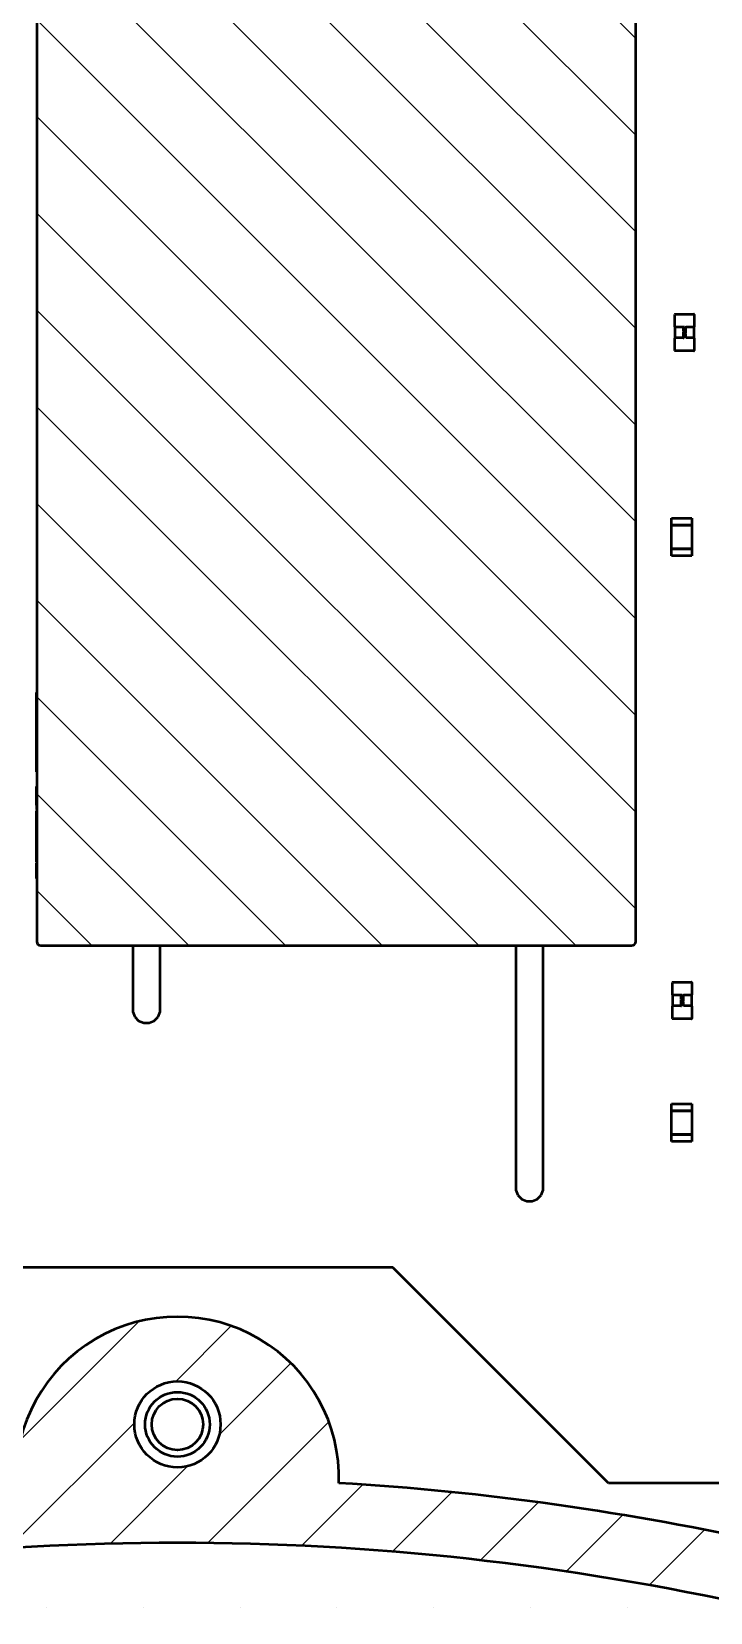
# Model space of a CAD drawing. Header units: millimetres. Extents: x 0 to 841, y 0 to 594.
# Drawn here: x 438.6 to 470.1, y 205.6 to 279 of the extents above; entities that cross this region are included whole.
import ezdxf

# ---------------------------------------------------------------- set-up
doc = ezdxf.new("R2010")
doc.units = ezdxf.units.MM
doc.layers.add('Hatch (ISO)', color=7, linetype='Continuous', lineweight=18)
doc.layers.add('Visible (ISO)', color=7, linetype='Continuous', lineweight=50)

msp = doc.modelspace()

# ---------------------------------------------------------------- hatches: boundary and pattern name
at = {"layer": 'Hatch (ISO)'}
h = msp.add_hatch(dxfattribs=at)
h.set_pattern_fill('ANSI31', color=256, scale=25.4, style=0)
h.set_pattern_definition([(45, (0, 0), (-2.245064, 2.245064), [])])
edge = h.paths.add_edge_path()
edge.add_ellipse((416.288, 307.621), major_axis=(-9.758, 2.186), ratio=1, start_angle=270, end_angle=282.62939)
edge.add_line((416.288, 317.621), (382.416, 317.621))
edge.add_ellipse((382.416, 312.621), major_axis=(-5, 0), ratio=1, start_angle=270, end_angle=360)
edge.add_line((377.416, 312.621), (377.416, 210.621))
edge.add_ellipse((382.416, 210.621), major_axis=(0, -5), ratio=1, start_angle=270, end_angle=360)
edge.add_line((382.416, 205.621), (416.288, 205.621))
edge.add_ellipse((416.288, 215.621), major_axis=(10, 0), ratio=1, start_angle=270, end_angle=282.62939)
edge.add_ellipse((445.416, 85.621), major_axis=(120.242, 26.942), ratio=1, start_angle=64.74122, end_angle=90, ccw=False)
edge.add_ellipse((474.544, 215.621), major_axis=(9.758, -2.186), ratio=1, start_angle=270, end_angle=282.62939)
edge.add_line((474.544, 205.621), (558.416, 205.621))
edge.add_ellipse((558.416, 210.621), major_axis=(5, 0), ratio=1, start_angle=270, end_angle=360)
edge.add_line((563.416, 210.621), (563.416, 312.621))
edge.add_ellipse((558.416, 312.621), major_axis=(0, 5), ratio=1, start_angle=270, end_angle=360)
edge.add_line((558.416, 317.621), (474.544, 317.621))
edge.add_ellipse((474.544, 307.621), major_axis=(-10, 0), ratio=1, start_angle=270, end_angle=282.62939)
edge.add_ellipse((445.416, 437.621), major_axis=(-120.242, -26.942), ratio=1, start_angle=64.74122, end_angle=90, ccw=False)
edge = h.paths.add_edge_path(flags=0)
edge.add_line((388.916, 208.621), (388.916, 210.621))
edge.add_ellipse((382.416, 210.621), major_axis=(0, 6.5), ratio=1, start_angle=270, end_angle=363.5049)
edge.add_line((382.019, 217.108), (380.416, 217.108))
edge.add_line((380.416, 217.108), (380.416, 221.814))
edge.add_spline(control_points=[(380.416, 221.814), (380.416, 222.421), (380.5, 223.145), (380.692, 224.324), (380.822, 224.956), (381.036, 226.225), (381.109, 226.863), (381.109, 228.037), (381.036, 228.675), (380.822, 229.944), (380.692, 230.576), (380.5, 231.755), (380.416, 232.479), (380.416, 233.086)], knot_values=[1.346639, 1.346639, 1.346639, 1.346639, 1.528836, 1.528836, 1.705012, 1.705012, 1.881187, 1.881187, 2.057362, 2.057362, 2.233538, 2.233538, 2.415734, 2.415734, 2.415734, 2.415734], degree=3, periodic=0)
edge.add_line((380.416, 233.086), (380.416, 241.621))
edge.add_ellipse((380.416, 244.121), major_axis=(2.5, 0), ratio=1, start_angle=270, end_angle=450)
edge.add_line((380.416, 246.621), (380.416, 276.621))
edge.add_ellipse((380.416, 279.121), major_axis=(2.5, 0), ratio=1, start_angle=270, end_angle=450)
edge.add_line((380.416, 281.621), (380.416, 306.121))
edge.add_line((380.416, 306.121), (382.489, 306.121))
edge.add_ellipse((382.416, 312.621), major_axis=(6.5, 0.073), ratio=1, start_angle=270, end_angle=359.35505)
edge.add_line((388.916, 312.621), (388.916, 314.621))
edge.add_line((388.916, 314.621), (416.288, 314.621))
edge.add_ellipse((416.288, 307.621), major_axis=(7, 0), ratio=1, start_angle=77.37061, end_angle=90, ccw=False)
edge.add_ellipse((445.416, 437.621), major_axis=(123.169, -27.598), ratio=1, start_angle=270, end_angle=279.22446)
edge.add_ellipse((445.416, 311.397), major_axis=(-0.223, -7.497), ratio=1, start_angle=270, end_angle=453.40493)
edge.add_ellipse((445.416, 437.621), major_axis=(126.001, 7.497), ratio=1, start_angle=270, end_angle=279.22446)
edge.add_ellipse((474.544, 307.621), major_axis=(6.831, 1.531), ratio=1, start_angle=77.37061, end_angle=90, ccw=False)
edge.add_line((474.544, 314.621), (535.916, 314.621))
edge.add_ellipse((538.416, 314.621), major_axis=(0, -2.5), ratio=1, start_angle=270, end_angle=450)
edge.add_line((540.916, 314.621), (551.918, 314.621))
edge.add_line((551.918, 314.621), (551.918, 312.445))
edge.add_ellipse((558.416, 312.621), major_axis=(0.176, -6.498), ratio=1, start_angle=270, end_angle=359.09712)
edge.add_line((558.489, 306.121), (560.416, 306.121))
edge.add_line((560.416, 306.121), (560.416, 217.108))
edge.add_line((560.416, 217.108), (558.813, 217.108))
edge.add_ellipse((558.416, 210.621), major_axis=(-6.488, 0.397), ratio=1, start_angle=270, end_angle=361.95706)
edge.add_line((551.918, 210.796), (551.918, 208.621))
edge.add_line((551.918, 208.621), (540.916, 208.621))
edge.add_ellipse((538.416, 208.621), major_axis=(0, 2.5), ratio=1, start_angle=270, end_angle=450)
edge.add_line((535.916, 208.621), (474.544, 208.621))
edge.add_ellipse((474.544, 215.621), major_axis=(-7, 0), ratio=1, start_angle=77.37061, end_angle=90, ccw=False)
edge.add_ellipse((445.416, 85.621), major_axis=(-123.169, 27.598), ratio=1, start_angle=270, end_angle=279.22446)
edge.add_ellipse((445.416, 211.844), major_axis=(0.223, 7.497), ratio=1, start_angle=270, end_angle=453.40493)
edge.add_ellipse((445.416, 85.621), major_axis=(-126.001, -7.497), ratio=1, start_angle=270, end_angle=279.22446)
edge.add_ellipse((416.288, 215.621), major_axis=(-6.831, -1.531), ratio=1, start_angle=77.37061, end_angle=90, ccw=False)
edge.add_line((416.288, 208.621), (388.916, 208.621))
edge = h.paths.add_edge_path(flags=0)
edge.add_ellipse((557.666, 211.371), major_axis=(0, 2.172), ratio=1, start_angle=0, end_angle=360)
edge = h.paths.add_edge_path(flags=0)
edge.add_ellipse((557.666, 311.871), major_axis=(0, 2.172), ratio=1, start_angle=0, end_angle=360)
edge = h.paths.add_edge_path(flags=0)
edge.add_ellipse((383.166, 311.871), major_axis=(0, 2.172), ratio=1, start_angle=0, end_angle=360)
edge = h.paths.add_edge_path(flags=0)
edge.add_ellipse((383.166, 211.371), major_axis=(0, 2.172), ratio=1, start_angle=0, end_angle=360)
edge = h.paths.add_edge_path(flags=0)
edge.add_ellipse((445.416, 214.344), major_axis=(0, 2), ratio=1, start_angle=0, end_angle=360)
edge = h.paths.add_edge_path(flags=0)
edge.add_ellipse((445.416, 308.897), major_axis=(0, 2), ratio=1, start_angle=0, end_angle=360)
h = msp.add_hatch(dxfattribs=at)
h.set_pattern_fill('ANSI31', color=256, scale=25.4, angle=90.00021, style=0)
h.set_pattern_definition([(135.0002, (0, 0), (-2.245056, -2.245072), [])])
edge = h.paths.add_edge_path()
edge.add_line((466.483, 283.467), (439.083, 283.467))
edge.add_ellipse((439.083, 283.267), major_axis=(-0.2, 0), ratio=1, start_angle=270, end_angle=360)
edge.add_line((438.883, 283.267), (438.883, 236.767))
edge.add_ellipse((439.083, 236.767), major_axis=(0, -0.2), ratio=1, start_angle=270, end_angle=360)
edge.add_line((439.083, 236.567), (466.483, 236.567))
edge.add_ellipse((466.483, 236.767), major_axis=(0.2, 0), ratio=1, start_angle=270, end_angle=360)
edge.add_line((466.683, 236.767), (466.683, 283.267))
edge.add_ellipse((466.483, 283.267), major_axis=(0, 0.2), ratio=1, start_angle=270, end_angle=360)

# ---------------------------------------------------------------- linework, layer by layer
at = {"layer": 'Visible (ISO)'}
for p, q in [((438.883, 283.267), (438.883, 236.767)), ((466.683, 236.767), (466.683, 283.267)), ((468.502, 265.297), (468.502, 265.86)), ((468.521, 265.878), (469.384, 265.878)), ((469.402, 265.86), (469.402, 265.297)), ((468.521, 264.778), (468.521, 265.278)), ((468.54, 265.278), (468.521, 265.278)), ((468.944, 265.278), (468.54, 265.278)), ((468.946, 265.279), (468.887, 265.255)), ((468.887, 265.255), (468.887, 265.219)), ((468.887, 265.219), (468.952, 265.246)), ((469.007, 265.17), (468.887, 265.205)), ((468.887, 265.205), (468.887, 265.075)), ((468.887, 265.075), (468.994, 265.045)), ((468.994, 265.045), (468.887, 265.051)), ((468.887, 265.051), (468.887, 265.019)), ((468.887, 265.019), (468.994, 264.962)), ((468.994, 264.962), (468.887, 264.993)), ((468.887, 264.993), (468.887, 264.962)), ((468.887, 264.962), (469.007, 264.928)), ((469.007, 264.913), (468.887, 264.948)), ((468.887, 264.948), (468.887, 264.857)), ((468.91, 265.098), (468.91, 265.164)), ((468.91, 265.164), (468.94, 265.156)), ((469.007, 265.07), (468.91, 265.098)), ((468.91, 264.85), (468.91, 264.907)), ((468.91, 264.907), (468.94, 264.898)), ((469.007, 264.98), (468.921, 265.023)), ((468.921, 265.023), (469.007, 265.018)), ((468.94, 265.156), (468.94, 265.104)), ((468.94, 265.104), (468.962, 265.098)), ((468.94, 264.898), (468.94, 264.847)), ((468.952, 265.246), (469.007, 265.189)), ((469.007, 265.229), (468.957, 265.279)), ((468.962, 265.278), (468.958, 265.278)), ((468.96, 265.279), (469.007, 265.265)), ((468.962, 265.098), (468.962, 265.149)), ((468.962, 265.149), (468.984, 265.143)), ((468.984, 265.143), (468.984, 265.088)), ((468.984, 265.088), (469.007, 265.082)), ((469.007, 265.265), (469.007, 265.279)), ((469.365, 265.278), (469.007, 265.278)), ((469.007, 265.189), (469.007, 265.229)), ((469.007, 265.082), (469.007, 265.17)), ((469.007, 265.018), (469.007, 265.07)), ((469.007, 264.928), (469.007, 264.98)), ((469.007, 264.778), (469.007, 264.913)), ((469.384, 265.278), (469.365, 265.278)), ((469.384, 265.278), (469.384, 264.778)), ((468.502, 264.197), (468.502, 264.76)), ((468.54, 264.778), (468.521, 264.778)), ((469.384, 264.178), (468.521, 264.178)), ((468.919, 264.778), (468.54, 264.778)), ((468.887, 264.857), (468.91, 264.85)), ((468.984, 264.794), (468.887, 264.822)), ((468.887, 264.822), (468.887, 264.787)), ((468.887, 264.787), (468.921, 264.778)), ((468.94, 264.847), (468.962, 264.84)), ((468.962, 264.84), (468.962, 264.892)), ((468.962, 264.892), (468.984, 264.886)), ((468.984, 264.886), (468.984, 264.83)), ((468.984, 264.83), (468.984, 264.794)), ((469.365, 264.778), (469.007, 264.778)), ((469.384, 264.778), (469.365, 264.778)), ((469.402, 264.76), (469.402, 264.197)), ((468.342, 256.086), (468.342, 256.41)), ((468.342, 256.41), (469.291, 256.41)), ((469.291, 256.41), (469.291, 256.086)), ((469.291, 256.086), (468.342, 256.086)), ((468.342, 254.986), (468.342, 256.085)), ((468.342, 256.085), (469.291, 256.085)), ((469.291, 256.085), (469.291, 254.986)), ((469.291, 254.986), (468.342, 254.986)), ((468.342, 254.661), (468.342, 254.985)), ((468.342, 254.985), (469.291, 254.985)), ((469.291, 254.661), (468.342, 254.661)), ((469.291, 254.985), (469.291, 254.661)), ((438.882, 248.047), (438.882, 248.319)), ((438.882, 248.319), (438.883, 248.319)), ((438.882, 247.382), (438.882, 248.047)), ((438.882, 247.249), (438.882, 247.382)), ((438.882, 246.994), (438.882, 247.249)), ((438.882, 247.249), (438.883, 247.249)), ((438.882, 246.3), (438.882, 246.994)), ((438.882, 245.513), (438.882, 246.3)), ((438.882, 245.201), (438.882, 245.513)), ((438.882, 245.513), (438.883, 245.513)), ((438.882, 244.628), (438.882, 245.201)), ((438.882, 245.201), (438.883, 245.201)), ((438.882, 244.628), (438.883, 244.628)), ((438.882, 243.962), (438.883, 243.962)), ((438.882, 243.857), (438.882, 243.962)), ((438.882, 243.533), (438.882, 243.857)), ((438.882, 243.857), (438.883, 243.857)), ((438.882, 243.533), (438.883, 243.533)), ((438.882, 243.525), (438.882, 243.533)), ((438.882, 243.525), (438.883, 243.525)), ((438.882, 243.5), (438.883, 243.5)), ((438.882, 243.382), (438.882, 243.5)), ((438.882, 243.084), (438.882, 243.382)), ((438.882, 243.084), (438.882, 242.891)), ((438.882, 242.891), (438.883, 242.891)), ((438.882, 242.822), (438.883, 242.822)), ((438.882, 242.822), (438.882, 242.822)), ((438.882, 242.822), (438.883, 242.822)), ((438.882, 242.756), (438.882, 242.822)), ((438.882, 242.728), (438.882, 242.756)), ((438.882, 242.728), (438.883, 242.728)), ((438.882, 242.309), (438.882, 242.728)), ((438.882, 242.29), (438.882, 242.309)), ((438.882, 242.309), (438.883, 242.309)), ((438.882, 242.29), (438.883, 242.29)), ((438.882, 242.263), (438.882, 242.29)), ((438.882, 242.263), (438.883, 242.263)), ((438.882, 242.137), (438.882, 242.263)), ((438.882, 241.905), (438.882, 242.137)), ((438.882, 242.137), (438.883, 242.137)), ((438.882, 241.597), (438.882, 241.905)), ((438.882, 241.474), (438.882, 241.597)), ((438.882, 241.474), (438.883, 241.474)), ((438.882, 241.429), (438.882, 241.474)), ((438.882, 241.119), (438.882, 241.429)), ((438.882, 241.429), (438.883, 241.429)), ((438.882, 241.007), (438.882, 241.119)), ((438.882, 241.119), (438.883, 241.119)), ((438.882, 240.697), (438.882, 241.007)), ((438.882, 241.007), (438.883, 241.007)), ((438.882, 240.697), (438.883, 240.697)), ((438.882, 240.578), (438.882, 240.697)), ((438.882, 240.456), (438.882, 240.578)), ((438.882, 240.456), (438.883, 240.456)), ((438.882, 240.101), (438.882, 240.411)), ((438.882, 240.411), (438.883, 240.411)), ((438.882, 239.988), (438.882, 240.101)), ((438.882, 240.101), (438.883, 240.101)), ((438.882, 239.679), (438.882, 239.988)), ((438.882, 239.988), (438.883, 239.988)), ((438.882, 239.679), (438.883, 239.679)), ((439.083, 236.567), (466.483, 236.567)), ((443.341, 236.567), (443.341, 233.621)), ((444.611, 233.621), (444.611, 236.567)), ((461.121, 236.567), (461.121, 225.211)), ((462.391, 225.211), (462.391, 236.567)), ((468.392, 234.289), (468.392, 234.852)), ((468.411, 234.871), (469.273, 234.871)), ((469.292, 234.852), (469.292, 234.289)), ((468.411, 233.771), (468.411, 234.271)), ((468.429, 234.271), (468.411, 234.271)), ((468.834, 234.271), (468.429, 234.271)), ((468.836, 234.271), (468.776, 234.248)), ((468.776, 234.248), (468.776, 234.211)), ((468.776, 234.211), (468.842, 234.238)), ((468.897, 234.163), (468.776, 234.197)), ((468.776, 234.197), (468.776, 234.068)), ((468.799, 234.09), (468.799, 234.157)), ((468.799, 234.157), (468.829, 234.148)), ((468.897, 234.062), (468.799, 234.09)), ((468.829, 234.148), (468.829, 234.097)), ((468.829, 234.097), (468.851, 234.09)), ((468.842, 234.238), (468.897, 234.182)), ((468.852, 234.271), (468.847, 234.271)), ((468.897, 234.221), (468.847, 234.271)), ((468.849, 234.271), (468.897, 234.258)), ((468.851, 234.09), (468.851, 234.142)), ((468.851, 234.142), (468.874, 234.135)), ((468.874, 234.135), (468.874, 234.08)), ((468.874, 234.08), (468.897, 234.074)), ((469.254, 234.271), (468.897, 234.271)), ((468.897, 234.258), (468.897, 234.271)), ((468.897, 234.182), (468.897, 234.221)), ((468.897, 234.074), (468.897, 234.163)), ((469.273, 234.271), (469.254, 234.271)), ((469.273, 234.271), (469.273, 233.771)), ((443.341, 233.621), (443.341, 233.495)), ((443.341, 233.495), (443.437, 233.261)), ((444.515, 233.261), (444.611, 233.495)), ((444.611, 233.495), (444.611, 233.621)), ((468.392, 233.189), (468.392, 233.752)), ((468.429, 233.771), (468.411, 233.771)), ((468.808, 233.771), (468.429, 233.771)), ((468.776, 234.068), (468.883, 234.037)), ((468.883, 234.037), (468.776, 234.043)), ((468.776, 234.043), (468.776, 234.011)), ((468.776, 234.011), (468.884, 233.954)), ((468.884, 233.954), (468.776, 233.985)), ((468.776, 233.985), (468.776, 233.955)), ((468.776, 233.955), (468.897, 233.92)), ((468.897, 233.905), (468.776, 233.94)), ((468.776, 233.94), (468.776, 233.849)), ((468.776, 233.849), (468.799, 233.843)), ((468.873, 233.786), (468.776, 233.814)), ((468.776, 233.814), (468.776, 233.78)), ((468.776, 233.78), (468.811, 233.77)), ((468.799, 233.843), (468.799, 233.899)), ((468.799, 233.899), (468.829, 233.891)), ((468.897, 233.973), (468.811, 234.015)), ((468.811, 234.015), (468.897, 234.011)), ((468.829, 233.891), (468.829, 233.839)), ((468.829, 233.839), (468.851, 233.833)), ((468.851, 233.833), (468.851, 233.884)), ((468.851, 233.884), (468.874, 233.878)), ((468.874, 233.823), (468.873, 233.786)), ((468.874, 233.878), (468.874, 233.823)), ((468.897, 234.011), (468.897, 234.062)), ((468.897, 233.92), (468.897, 233.973)), ((468.897, 233.77), (468.897, 233.905)), ((469.254, 233.771), (468.897, 233.771)), ((469.273, 233.771), (469.254, 233.771)), ((469.292, 233.752), (469.292, 233.189)), ((443.437, 233.261), (443.616, 233.082)), ((443.616, 233.082), (443.85, 232.986)), ((443.85, 232.986), (444.102, 232.986)), ((444.102, 232.986), (444.336, 233.082)), ((444.336, 233.082), (444.515, 233.261)), ((469.273, 233.171), (468.411, 233.171)), ((468.342, 228.903), (468.342, 229.227)), ((468.342, 229.227), (469.291, 229.227)), ((469.291, 229.227), (469.291, 228.903)), ((469.291, 228.903), (468.342, 228.903)), ((468.342, 227.803), (468.342, 228.902)), ((468.342, 228.902), (469.291, 228.902)), ((469.291, 228.902), (469.291, 227.803)), ((469.291, 227.803), (468.342, 227.803)), ((468.342, 227.478), (468.342, 227.802)), ((468.342, 227.802), (469.291, 227.802)), ((469.291, 227.478), (468.342, 227.478)), ((469.291, 227.802), (469.291, 227.478)), ((461.121, 225.211), (461.217, 224.977)), ((461.217, 224.977), (461.396, 224.798)), ((461.396, 224.798), (461.63, 224.702)), ((461.63, 224.702), (461.882, 224.702)), ((461.882, 224.702), (462.116, 224.798)), ((462.116, 224.798), (462.295, 224.977)), ((462.295, 224.977), (462.391, 225.211)), ((455.416, 221.621), (435.416, 221.621)), ((465.416, 211.621), (455.416, 221.621)), ((530.416, 211.621), (465.416, 211.621))]:
    msp.add_line(p, q, dxfattribs=at)
for radius in [2, 1.5, 1.193]:
    msp.add_circle((445.416, 214.344), radius, dxfattribs=at)
for centre, radius, start, end in [((468.521, 265.86), 0.0187, 90.00001, 180), ((469.384, 265.86), 0.0187, 0, 90.00001), ((468.521, 265.297), 0.0187, 180, 270.00001), ((469.384, 265.297), 0.0187, 270.00001, 0), ((468.521, 264.76), 0.0187, 90.00001, 180), ((468.521, 264.197), 0.0187, 180, 270.00001), ((469.384, 264.76), 0.0187, 0, 90.00001), ((469.384, 264.197), 0.0187, 270.00001, 0), ((439.083, 236.767), 0.2, 180.00001, 270.00001), ((466.483, 236.767), 0.2, 270.00001, 0.00001), ((468.411, 234.852), 0.0187, 90.00001, 180), ((469.273, 234.852), 0.0187, 0, 90.00001), ((468.411, 234.289), 0.0187, 180, 270.00001), ((469.273, 234.289), 0.0187, 270.00001, 0), ((468.411, 233.752), 0.0187, 90.00001, 180), ((469.273, 233.752), 0.0187, 0, 90.00001), ((468.411, 233.189), 0.0187, 180, 270.00001), ((469.273, 233.189), 0.0187, 270.00001, 0), ((445.416, 211.844), 7.5, 358.29754, 181.70246), ((445.416, 85.621), 126.223, 77.37061, 86.59507), ((445.416, 85.621), 123.223, 77.37061, 102.62939)]:
    msp.add_arc(centre, radius, start, end, dxfattribs=at)

doc.saveas('drawing.dxf')
